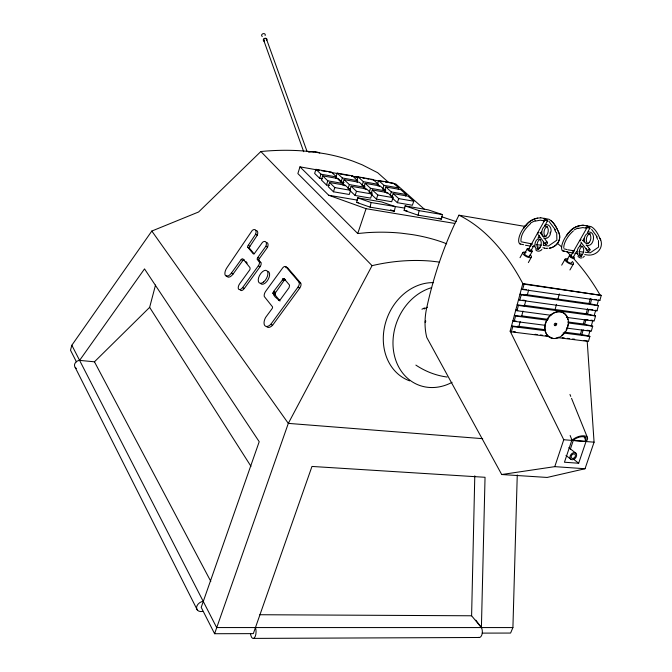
<?xml version="1.0" encoding="UTF-8"?>
<svg xmlns="http://www.w3.org/2000/svg" width="672" height="672" viewBox="0 0 672 672"><rect width="100%" height="100%" fill="white"/><g stroke="black" fill="none" stroke-linecap="round" stroke-linejoin="round"><path stroke-width="1.01" d="M478.313 637.367A5.989 3.36 88.3 0 0 481.925 634.628A5.989 3.36 88.3 0 0 481.404 627.572L471.601 615.779L474.793 475.818M482.261 633.116L510.594 633.058L512.912 627.572L517.255 474.928M278.292 299.972L279.283 300.401L280.417 299.527L289.078 287.658L289.565 285.163L284.189 278.771L283.433 278.687L273.739 291.32C271.354 295.31 277.645 298.805 280.031 300.964L274.982 294.773L274.924 293.513L284.021 280.56L285.365 279.636M550.872 232.184C552.132 228.421 548.713 222.474 544.488 225.364M356.689 202.406L357.647 197.845L381.595 201.911L395.312 206.623L394.33 211.218L370.096 207.169L356.689 202.406L358.688 202.742M370.096 207.169L371.078 202.524L357.647 197.845M404.132 210.386L405.098 205.909L428.156 209.832L442.42 214.586L441.428 219.097L418.11 215.2L404.132 210.386L407.14 210.89M418.11 215.2L419.093 210.647L405.098 205.909M76.356 368.449A4.998 4.166 -25.2 0 1 74.802 363.762A4.998 4.166 -25.2 0 1 79.607 360.385L94.458 361.805L149.638 307.364L155.518 285.046M388.634 182.456L377.706 172.729L362.099 164.774L353.573 161.389A183.498 120.54 -16.2 0 0 325.424 153.821L315.294 152.216A183.498 120.54 -16.2 0 0 260.845 151.528L198.61 211.982L151.822 231.05L71.837 345.248L70.51 350.221L76.423 361.855M501.707 474.524L554.77 466.645L563.758 439.732L510.149 331.178L522.816 283.559A290.489 151.805 -87.3 0 0 458.934 215.191C444.2 244.667 433.608 276.133 426.611 308.305A38.447 20.983 -82.7 0 0 426.804 337.512L501.707 474.524L547.142 477.448L585.026 468.737L594.073 442.184L587.177 340.796M549.906 336.647L511.367 331.85L512.761 326.584L511.552 325.928L518.792 326.844L520.195 321.594M545.017 325.298L514.172 321.308L515.575 316.033L514.349 315.386L521.598 316.336L523.009 311.077M550.922 315.286L516.986 310.741L518.389 305.441L517.163 304.811L524.412 305.802L525.823 300.518M527.243 295.226L526 294.613L588.991 303.5L598.408 305.684L596.98 310.817L519.809 300.14L521.22 294.823L519.985 294.202L527.243 295.226L528.654 289.926M522.64 289.498L524.059 284.172L522.816 283.559L601.264 295.394L599.836 300.544L522.64 289.498L521.396 288.884M555.089 309.523L556.508 304.324M557.92 299.116L559.339 293.899M558.247 337.688L588.454 341.452L589.873 336.37L580.499 334.202L581.675 329.952M566.605 328.087L591.284 331.271L592.704 326.172L583.321 323.996L584.497 319.738M566.353 317.344L594.124 321.065L595.552 315.949L586.152 313.765L587.572 308.633M588.991 303.5L590.411 298.351M581.767 334.849L583.178 329.742M584.598 324.635L586.009 319.519L587.966 319.78M587.429 314.387L588.857 309.254M590.276 304.114L591.704 298.964M588.588 335.714L590.008 330.632M591.419 325.534L592.838 320.426L590.89 320.166M594.258 315.319L595.686 310.204L596.98 310.817M597.106 305.071L598.534 299.939L599.836 300.544M319.544 170.344L299.981 166.858L297.864 173.569L357.739 233.528L366.618 232.688A226.733 173.905 -37.5 0 1 401.134 233.159L412.138 234.578A227.077 174.157 -37.4 0 1 443.125 242.424L446.712 243.835M336.025 178.601L336.554 176.963L331.43 172.091L315.949 169.336L314.639 173.426L319.662 178.324L322.585 178.836M319.662 178.324L320.989 174.208L315.949 169.336M342.972 185.22L343.51 183.574L338.285 178.601L322.686 175.854L321.359 179.978L326.483 184.985L329.423 185.489M326.483 184.985L327.827 180.835L322.686 175.854M329.557 182.507L328.213 186.665L333.446 191.78L349.238 194.477L350.616 190.319L345.274 185.245L329.557 182.507L334.807 187.589L350.616 190.319M357.118 182.314L357.655 180.692L352.414 175.837L337.184 173.124L335.866 177.173L341.015 182.062L344.072 182.599M333.446 191.78L334.807 187.589M79.607 360.385L144.522 268.901L259.207 441.706L201.205 607.37L214.595 633.721L253.327 633.629L311.968 466.444L485.041 477.288L481.404 627.572L475.843 620.18M341.015 182.062L342.342 177.988L337.184 173.124M364.224 188.916L364.77 187.286L359.419 182.33L344.081 179.626L342.745 183.708L344.996 185.85M344.081 179.626L349.348 184.59L347.995 188.706L350.045 189.059M351.12 186.262L349.759 190.386L355.11 195.476L370.642 198.131L372.028 194.006L366.568 188.95L351.12 186.262L356.488 191.327L372.028 194.006M357.017 180.062L358.084 176.845L373.061 179.516L378.412 184.363L377.874 185.968M355.11 195.476L356.488 191.327M362.006 185.741L363.35 181.7L358.084 176.845M214.595 633.721L288.313 423.385L372.061 265.658A236.292 194.51 -60.1 0 1 430.752 261.08L439.454 262.088M363.779 187.387L365.123 183.338L380.218 185.993L385.669 190.932L385.123 192.553M365.123 183.338L370.507 188.286L369.138 192.36L372.17 192.881M357.739 233.528L366.08 208.69L454.768 223.432M372.313 189.958L370.944 194.04L376.412 199.114L391.684 201.726L393.078 197.644L387.509 192.604L372.313 189.958L377.807 195.006L393.078 197.644M571.788 440.378L564.446 462.227L578.659 463.243L586.018 441.529M570.343 449.207L573.636 439.429M377.294 184.489L378.63 180.508L393.372 183.137L398.832 187.975L398.286 189.563M376.412 199.114L377.807 195.006M382.654 189.353L384.014 185.354L378.63 180.508M384.737 190.193L385.829 186.984L400.663 189.596L406.232 194.527L405.678 196.132M390.214 195.149L391.314 191.923L385.829 186.984M393.162 193.586L391.776 197.627L397.362 202.692L412.373 205.254L413.784 201.214L408.106 196.19L393.162 193.586L398.756 198.618L413.784 201.214M397.362 202.692L398.756 198.618M550.452 233.856C549.788 236.72 546.353 239.887 543.438 237.854M425.712 321.082L425.158 322.224L425.746 321.082M523.597 228.581L524.975 225.901L526.84 224.944M566.513 235.83L567.882 233.201M520.019 257.695L522.925 252.42M524.689 253.453L527.327 248.674M528.545 249.388L545.126 219.374M530.947 250.774L533.971 245.322M537.995 238.048L539.507 235.318M540.515 233.503L541.523 231.68M545.042 225.322L547.562 220.769A1.411 0.512 28.2 0 0 546.025 219.383A1.411 0.512 28.2 0 0 545.437 220.063A1.411 0.512 28.2 0 0 547.562 220.769M529.519 256.267L532.165 251.496M528.36 262.576L531.292 257.3M561.691 265.154L565.127 259.123M566.874 260.14L569.537 255.452M570.746 256.158L587.53 226.775M573.115 257.527L576.685 251.294M579.743 245.952L581.272 243.281M582.8 240.61L584.329 237.938M587.387 232.596L589.94 228.144A1.386 0.487 28.7 0 0 588.386 226.775A1.386 0.487 28.7 0 0 587.882 227.455A1.386 0.487 28.7 0 0 589.94 228.144M569.932 269.951L573.392 263.92M248.27 245.297L255.646 234.2A5.645 2.848 -59.3 0 0 252.328 230.311L227.002 267.607A6.619 3.335 -60.2 0 0 225.464 275.596A6.619 3.335 -60.2 0 0 231.403 273.084L241.181 259.552A2.545 1.285 -59.9 0 1 243.079 259.064L249.791 267.389A3.142 1.613 -60 0 1 249.824 269.749L239.677 283.752A4.41 2.268 -60.4 0 0 238.61 289.153A4.41 2.268 -60.4 0 0 242.626 287.54L258.376 265.759A3.452 1.781 -59.8 0 0 259.148 261.601L257.3 259.367A1.672 0.865 -59.7 0 1 257.779 257.477L265.91 246.229A5.594 2.873 -59.4 0 0 265.86 241.979A5.594 2.873 -59.4 0 0 262.534 242.273L254.453 253.47A1.907 0.974 -59.6 0 1 253.134 253.714L247.817 247.288A1.562 0.79 -59.5 0 1 248.27 245.297L249.934 246.28A1.554 0.79 -59.5 0 0 249.48 248.262L254.142 253.89M249.934 246.28L257.3 235.192A5.645 2.856 -59.3 0 0 255.856 230.488M226.691 275.646A6.611 3.335 -60.2 0 0 233.075 274.042L242.844 260.518A2.537 1.294 -59.9 0 1 244.255 259.787M240.013 289.498A4.402 2.268 -60.4 0 0 244.322 288.498L260.064 266.742A3.444 1.781 -59.8 0 0 260.837 262.592L258.98 260.35A1.672 0.865 -59.7 0 1 259.459 258.46L267.582 247.22A5.586 2.873 -59.4 0 0 266.658 242.466M270.841 324.274L297.956 287.179A4.259 2.31 -59.8 0 0 298.88 281.946L285.919 266.809A3.713 1.966 -59.6 0 0 282.097 268.724L265.759 291.203A4.847 2.562 -60.3 0 0 264.323 296.562L272.412 306.726A1.596 0.857 -60.6 0 1 272.101 308.624L265.583 317.495A7.753 4.166 -60.8 0 0 264.785 325.584A7.753 4.166 -60.8 0 0 270.841 324.274L272.597 325.248L299.687 288.187A4.25 2.31 -59.8 0 0 300.611 282.954L287.624 267.817L285.919 266.809M541.926 249.421C540.481 251.471 537.172 251.941 535.626 249.749M584.338 256.267L583.153 257.326M573.392 230.891C568.697 234.755 563.774 242.138 563.758 247.59M530.62 223.549C525.538 228.228 520.825 233.94 520.926 240.836M424.124 308.969L427.417 307.196M574.216 229.9L577.844 228.018M530.569 223.028L535.223 220.643M421.932 309.221L424.494 307.936M582.053 257.838L580.381 258.006L577.97 256.561M538.6 237.586L540.271 237.401M577.895 228.48L582.826 227.564L586.488 228.203M535.122 221.138L540.322 220.181L544.127 220.844M583.254 225.254L580.222 225.582A21.63 19.639 46.6 0 0 570.293 230.824L567.353 234.293M540.742 217.82L537.583 218.114A22.008 20.118 44.7 0 0 527.419 223.474L524.37 227.002M588.294 232.016C596.887 231.151 593.956 248.304 586.127 245.095M546.512 248.304L547.932 248.304M253.529 638.4L479.522 637.484M590.377 255.074L588.286 255.083A21.487 0.638 7.9 0 1 584.69 254.579M512.912 627.572L216.653 627.556L71.837 345.248M259.837 614.729L471.601 615.779M554.77 466.645L585.026 468.737M482.681 438.673L288.313 423.385L151.822 231.05M563.758 439.732L594.073 442.184M536.13 244.633L541.271 245.196M543.329 245.423L548.47 245.986L556.895 240.173L556.685 232.453M579.104 251.58L583.153 252.025M585.178 252.252L590.234 252.806L598.567 247.103L598.458 240.484M513.274 331.573L515.357 331.834M535.13 334.303L537.214 334.564M540.338 334.95L542.422 335.21M545.538 335.597L547.621 335.857M562.195 337.68L564.278 337.94M567.403 338.327L569.486 338.587M572.603 338.974L574.686 339.234M584.06 340.41L586.135 340.662M518.599 326.323L545.345 329.725M564.976 332.22L580.499 334.202M512.761 326.584L545.664 330.758M563.136 332.976L589.873 336.37M516.054 321.065L512.946 320.662L514.172 321.308M587.076 330.254L589.033 330.506M521.405 315.832L548.159 319.36M567.798 321.947L583.321 323.996M515.575 316.033L547.453 320.225M568.025 322.93L592.704 326.172M517.826 310.38L515.76 310.103L516.986 310.741M518.389 305.441L595.552 315.949M544.303 248.178L546.504 248.48M524.21 305.306L586.152 313.765M522.715 300.09L524.79 300.376M589.831 309.389L592.754 309.792M521.22 294.823L598.408 305.684M524.513 289.33L526.579 289.632M594.636 299.384L596.585 299.662M524.059 284.172L601.264 295.394M532.249 243.995L520.993 241.744M567.806 249.799L573.98 250.799M525.487 245.263L530.762 246.12M532.535 246.406L534.29 246.691M567.848 252.126L572.93 252.949M574.98 253.285L578.012 253.772M458.934 215.191L525.168 226.447M299.981 166.858L328.734 195.266L357.529 200.138M371.078 202.524L404.838 208.135M419.093 210.647L442.42 214.586M390.928 196.132L392.918 196.476M363.014 185.917L365.014 186.27M383.645 189.529L385.619 189.874M540.7 217.787L548.948 219.257L550.754 220.45A21.857 11.273 77 0 1 556.912 228.539L558.079 231.16M327.827 180.835L343.51 183.574M349.348 184.59L364.77 187.286M370.507 188.286L385.669 190.932M391.314 191.923L406.232 194.527M320.989 174.208L336.554 176.963M342.342 177.988L357.655 180.692M363.35 181.7L378.412 184.363M384.014 185.354L398.832 187.975M321.602 170.713L326.752 171.629M328.81 171.998L338.075 173.653M340.133 174.014L349.398 175.669M351.456 176.03L360.73 177.685M362.788 178.055L364.846 178.416M366.904 178.786L368.962 179.155M371.02 179.516L383.376 181.726M385.434 182.087L387.5 182.456M389.558 182.826L395.732 183.926L424.368 209.227M566.126 251.656L567.395 251.824M447.132 377.034C435.851 375.564 425.326 371.389 415.876 365.106M563.842 248.758L566.815 249.539M441.361 216.644L456.254 221.651M438.581 218.131L441.428 219.097M390.415 209.857L394.33 211.218M328.734 195.266L366.08 208.69M600.726 239.971L599.735 238.232L600.692 239.954A11.768 10.912 -16.4 0 1 600.524 247.985M558.86 232.831L558.953 232.873A11.894 11.13 -13.6 0 1 553.535 246.758M518.574 299.51L519.809 300.14M517.574 326.189L518.792 326.844M510.149 331.178L511.367 331.85M242.626 287.54L244.322 288.498M273.252 293.79L275.234 295.05M231.403 273.084L233.075 274.042M273.739 291.32L275.461 292.312M273.563 291.614L275.285 292.597M273.412 291.917L275.134 292.9M273.294 292.219L275.016 293.21M273.202 292.53L274.924 293.513M273.143 292.824L274.865 293.807M273.118 293.11L274.84 294.092M273.126 293.362L274.848 294.353M273.176 293.597L274.898 294.58M241.181 259.552L242.844 260.518M282.517 279.308L284.231 280.308M258.376 265.759L260.064 266.742M282.307 279.56L284.021 280.56M259.148 261.601L260.837 262.592M283.651 278.636L285.566 279.636M283.433 278.687L285.155 279.686M297.956 287.179L299.687 288.187M283.206 278.779L284.92 279.779M282.971 278.914L284.693 279.922M282.744 279.098L284.458 280.098M257.779 257.477L259.459 258.46M298.88 281.946L300.611 282.954M257.3 259.367L258.98 260.35M247.817 247.288L249.48 248.262M265.91 246.229L267.582 247.22M255.646 234.2L257.3 235.192M520.262 244.054L519.532 243.575A11.978 4.822 -60.7 0 1 524.437 227.027L527.486 223.499A21.941 20.059 44.7 0 1 537.625 218.156M568.831 447.661L575.921 453.23A3.956 2.89 -51.1 0 1 573.796 459.404A3.956 2.89 -51.1 0 1 570.184 455.927A3.956 2.89 -51.1 0 1 575.921 453.23M573.913 459.472L578.659 463.243M565.984 455.406L570.679 459.152M378.059 185.186L379.596 186.572M384.468 190.991L387.198 193.477M364.543 188.093L366.072 189.512M260.845 151.528L372.061 265.658M562.766 250.74L562.909 250.908A21.563 0.638 7.9 0 0 564.976 251.378M562.254 250.454L562.968 250.975A21.512 0.638 7.9 0 0 565.034 251.446M519.481 243.508L520.204 243.978A21.865 0.664 7.9 0 0 523.656 244.709M245.969 261.551L247.195 263.063M582.977 240.442L584.237 242.063M586.748 245.314L589.898 249.371M580.868 242.113L587.756 251.042M548.814 221.18L555.45 229.9M591.662 229.454L597.19 236.93M540.061 232.504L543.11 236.611M544.328 238.258L547.378 242.365M538.541 235.032L545.21 244.062M149.638 307.364L250.975 466.318M94.458 361.805L210.815 581.406M530.452 245.902L530.426 245.893A1.252 0.739 -80 0 0 530.603 246.053M75.197 367.441L197.316 610.025M554.66 229.656L555.82 232.26M596.509 236.804L597.626 239.35M599.861 238.283L598.693 235.687A21.454 10.609 77.4 0 0 592.88 227.791L591.116 226.598L583.212 225.212L580.18 225.548A21.571 19.589 46.6 0 0 570.36 230.849L567.42 234.318A11.777 4.444 -60.7 0 0 562.304 250.522M569.974 394.481L570.746 396.404M571.528 398.328L587.496 437.724M584.17 436.666L585.715 440.504M570.142 435.506L572.057 440.328A8.971 4.267 -20.6 0 1 583.943 435.817A8.971 4.267 -20.6 0 1 586.102 441.462M266.482 39.127L307.02 151.351M263.743 40.37L303.702 151.696M586.253 248.632L586.404 250.228M202.7 611.344A6.443 4.679 -29.9 0 1 196.56 607.597A6.443 4.679 -29.9 0 1 203.188 601.297M267.809 271.354A7.182 3.763 -60 0 1 268.145 279.502A7.182 3.763 -60 0 1 260.862 283.777M285.844 267.674A3.704 1.974 -59.6 0 1 287.624 267.817M272.597 325.248A7.745 4.175 -60.8 0 1 266.524 326.533M255.419 627.556A6.544 2.814 -89.1 0 1 254.512 637.686A6.544 2.814 -89.1 0 1 250.513 633.536M308.431 151.872A12.281 8.736 -20 0 1 313.765 151.822M308.876 151.99A16.439 11.668 -19.9 0 1 319.763 152.989M264.524 40.933A1.504 1.176 -20.2 0 1 263.76 39.446A1.504 1.176 -20.2 0 1 265.692 38.564A1.504 1.176 -20.2 0 1 266.456 40.051M264.382 41.219A1.873 1.462 -20.2 0 1 263.5 39.245A1.873 1.462 -20.2 0 1 266.12 38.363A1.873 1.462 -20.2 0 1 266.54 40.496M262.307 36.439A1.865 1.462 -20.2 0 1 261.92 34.49A1.865 1.462 -20.2 0 1 264.306 33.684A1.865 1.462 -20.2 0 1 265.112 35.498M351.809 176.123A209.076 168.168 -36.9 0 1 358.823 177.652M552.863 338.234A13.952 10.895 -61.5 0 1 544.866 325.886A13.952 10.895 -61.5 0 1 556.03 312.035A13.952 10.895 -61.5 0 1 567.84 319.654M567.882 324.71A13.952 10.895 -61.5 0 1 567.504 326.449M567.244 327.306A13.952 10.895 -61.5 0 1 566.194 329.809M565.286 331.38A13.952 10.895 -61.5 0 1 561.725 335.345M558.869 337.151A13.952 10.895 -61.5 0 1 555.845 338.134M556.349 323.383A2.73 2.134 -61.5 0 1 555.106 325.811M556.744 323.585A2.738 2.142 -61.5 0 1 556.382 324.929M452.088 382.318A51.845 43.26 -68.5 0 1 394.178 354.497A51.845 43.26 -68.5 0 1 431.642 287.641M409.643 380.856A51.232 42.941 -68.5 0 1 384.964 324.979A51.232 42.941 -68.5 0 1 433.583 282.635M530.275 254.831A4.855 1.873 28.3 0 1 529.502 257.662A4.855 1.873 28.3 0 1 523.093 253.924A4.855 1.873 28.3 0 1 526.1 252.395M529.326 255.268A2.806 1.084 28.3 0 1 528.671 256.494A2.806 1.084 28.3 0 1 525.428 255.024A2.806 1.084 28.3 0 1 524.958 253.285M531.065 249.648A2.814 1.075 28.3 0 1 531.485 251.723A2.814 1.075 28.3 0 1 527.52 249.673A2.814 1.075 28.3 0 1 529.158 248.665M530.645 250.068A1.394 0.529 28.3 0 1 530.527 250.891A1.394 0.529 28.3 0 1 528.704 249.95A1.394 0.529 28.3 0 1 529.141 249.295M537.928 234.209A1.361 0.949 -36.8 0 1 538.667 232.436M552.88 247.094A11.894 11.13 -13.6 0 1 549.36 248.153M530.477 244.171A1.252 0.739 -80 0 1 531.392 243.734A1.252 0.739 -80 0 1 531.728 245.011M543.564 220.172A1.268 0.748 -79.1 0 0 544.715 220.517A1.268 0.748 -79.1 0 0 544.849 218.543L544.69 218.4A1.268 0.748 -79.1 0 0 543.908 218.677M544.337 247.951A21.848 0.664 7.9 0 1 542.875 247.741M539.986 247.33A21.848 0.664 7.9 0 1 537.86 247.019M549.377 248.212A11.928 11.164 -13.6 0 0 558.986 232.89L556.87 228.522A21.924 11.315 77 0 0 550.696 220.408M550.343 232.126A5.275 3.15 -79.4 0 1 550.015 233.461M546.353 236.93A5.275 3.15 -79.4 0 1 544.001 232.033A5.275 3.15 -79.4 0 1 547.218 226.615M543.329 242.264A5.242 3.116 -79.9 0 1 543.32 244.91M538.608 249.362A5.242 3.116 -79.9 0 1 537.138 244.062A5.242 3.116 -79.9 0 1 540.238 239.383M572.275 261.475A4.788 1.798 28.9 0 1 571.704 264.289A4.788 1.798 28.9 0 1 565.379 260.61A4.788 1.798 28.9 0 1 568.151 259.081M571.637 262.307A2.764 1.042 28.9 0 1 570.301 263.046A2.764 1.042 28.9 0 1 567.227 261.265A2.764 1.042 28.9 0 1 567.512 259.904M573.166 256.41A2.772 1.033 28.9 0 1 573.678 258.46A2.772 1.033 28.9 0 1 569.789 256.444A2.772 1.033 28.9 0 1 571.292 255.436M572.788 256.83A1.369 0.512 28.9 0 1 572.645 257.628A1.369 0.512 28.9 0 1 570.822 256.586A1.369 0.512 28.9 0 1 571.603 256.141M580.096 240.836A1.344 0.916 -37.5 0 1 581.003 239.568M600.222 248.615A11.768 10.912 -16.4 0 1 591.1 254.99M572.628 251.034A1.226 0.756 -79.8 0 1 573.468 250.564A1.226 0.756 -79.8 0 1 573.938 251.555M573.544 252.689A1.226 0.756 -79.8 0 1 573.35 252.857M572.956 252.958A1.226 0.756 -79.8 0 1 572.611 252.731L572.468 252.512A1.226 0.756 -79.8 0 1 572.41 252.244M585.917 227.539A1.243 0.773 -78.8 0 0 587.084 227.884A1.243 0.773 -78.8 0 0 587.219 225.943L587.051 225.809A1.243 0.773 -78.8 0 0 586.261 226.069M581.86 254.176A21.487 0.638 7.9 0 1 579.785 253.873M587.992 243.743A5.174 3.226 -79.2 0 1 586.58 237.854A5.174 3.226 -79.2 0 1 590.478 233.814M581.708 256.469A5.141 3.192 -79.7 0 1 579.306 251.63A5.141 3.192 -79.7 0 1 582.54 246.389M557.248 243.239A281.828 159.718 -87.9 0 1 561.641 246.918M566.698 251.546A281.828 159.718 -87.9 0 1 570.965 255.788M573.779 258.77A281.828 159.718 -87.9 0 1 599.962 294.798M584.9 441.328L573.258 440.429A7.442 3.536 -20.6 0 1 583.12 436.691A7.442 3.536 -20.6 0 1 584.917 441.37L584.9 441.328M263.626 281.971A7.19 3.755 -60 0 0 266.986 270.799A7.19 3.755 -60 0 0 258.636 277.662A7.19 3.755 -60 0 0 263.626 281.971M559.112 337.453A14.062 10.979 -61.5 0 0 565.513 314.353A14.062 10.979 -61.5 0 0 545.58 323.627A14.062 10.979 -61.5 0 0 559.112 337.453M555.442 325.424A1.201 0.941 -61.5 0 0 555.979 323.459A1.201 0.941 -61.5 0 0 554.282 324.257A1.201 0.941 -61.5 0 0 555.442 325.424M545.966 244.322A1.378 0.949 -35.9 0 0 547.504 242.584A1.378 0.949 -35.9 0 0 545.412 242.735A1.378 0.949 -35.9 0 0 545.966 244.322M546.664 235.309A5.275 3.142 -79.5 0 0 546.672 226.439A5.275 3.142 -79.5 0 0 541.808 232.361A5.275 3.142 -79.5 0 0 546.664 235.309M539.658 248.077A5.242 3.108 -79.9 0 0 539.675 239.24A5.242 3.108 -79.9 0 0 534.87 245.078A5.242 3.108 -79.9 0 0 539.658 248.077M588.479 251.294A1.352 0.916 -36.6 0 0 590.008 249.581A1.352 0.916 -36.6 0 0 587.992 249.74A1.352 0.916 -36.6 0 0 588.479 251.294M589.226 242.449A5.183 3.226 -79.2 0 0 589.193 233.73A5.183 3.226 -79.2 0 0 584.245 239.518A5.183 3.226 -79.2 0 0 589.226 242.449M582.12 254.948A5.149 3.192 -79.7 0 0 582.086 246.263A5.149 3.192 -79.7 0 0 577.198 251.966A5.149 3.192 -79.7 0 0 582.12 254.948M573.418 458.321A2.52 1.84 -51.1 0 0 575.081 454.432A2.52 1.84 -51.1 0 0 571.393 455.809A2.52 1.84 -51.1 0 0 573.418 458.321"/></g></svg>
